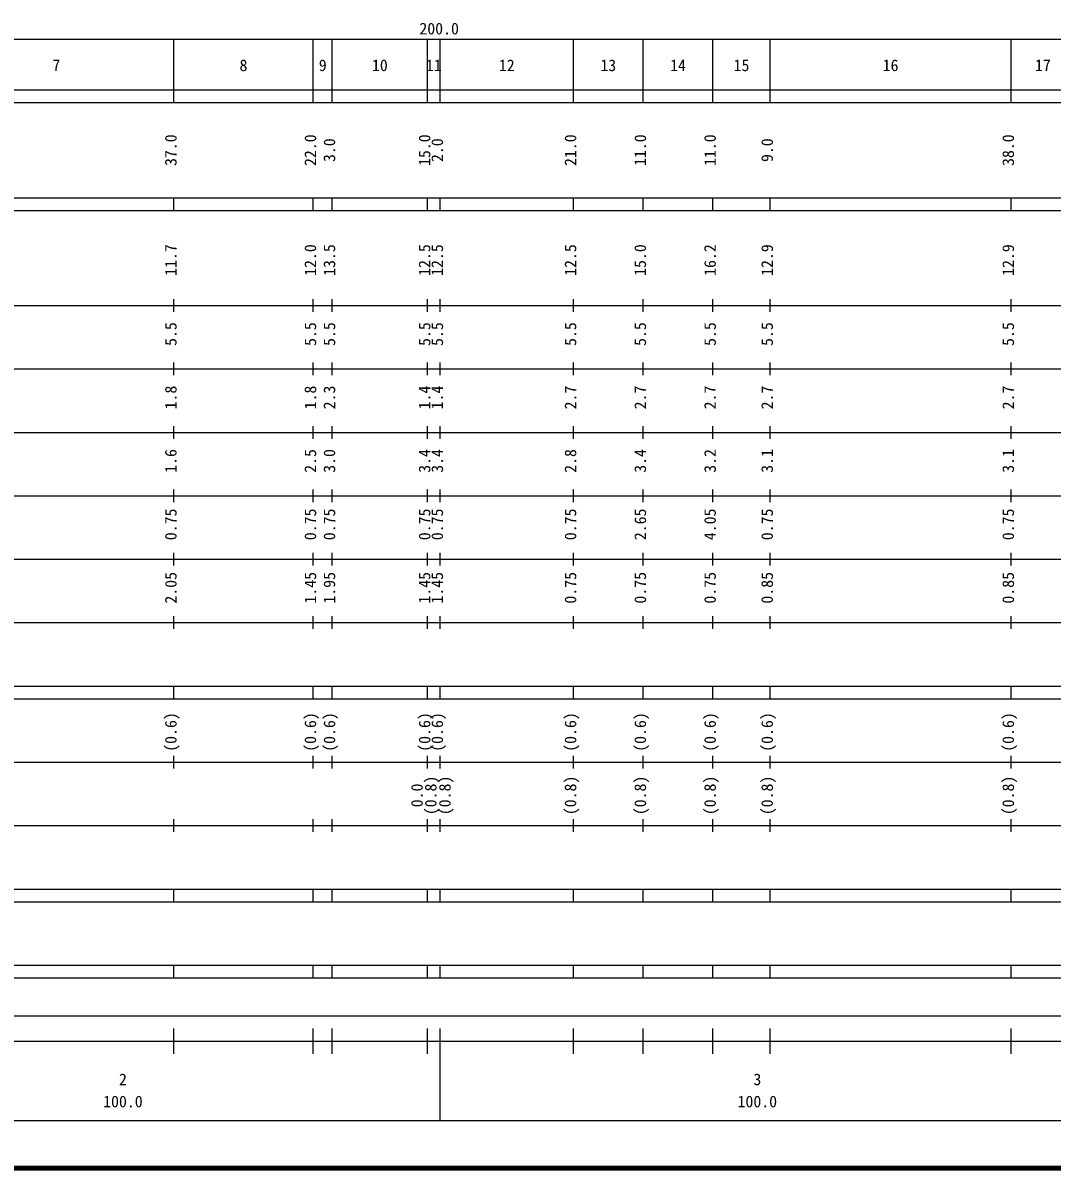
# Model space of a CAD drawing. Units: millimetres on the paper. Extents: x 40 to 680, y 20 to 380.
# Drawn here: x 202.2 to 364.5, y 20 to 200.6 of the extents above; entities that cross this region are included whole.
import ezdxf
from ezdxf.enums import TextEntityAlignment as Align

# ---------------------------------------------------------------- set-up
doc = ezdxf.new("R2010")
doc.units = ezdxf.units.MM
doc.layers.add('M-TTL', color=2, linetype='Continuous', lineweight=140)
doc.layers.add('M-TTL-BAND', color=7, linetype='Continuous', lineweight=25)
doc.styles.add('ＭＳ ゴシック', font='')
doc.styles.get('ＭＳ ゴシック').set_extended_font_data('MS Gothic')

msp = doc.modelspace()

# ---------------------------------------------------------------- linework, layer by layer
at = {"layer": 'M-TTL'}
msp.add_line((40, 20), (680, 20), dxfattribs=at)
at = {"layer": 'M-TTL-BAND'}
for p, q in [((68, 198), (579, 198)), ((226, 188), (226, 198)), ((248, 188), (248, 198)), ((251, 188), (251, 198)), ((266, 188), (266, 198)), ((268, 188), (268, 198)), ((289, 188), (289, 198)), ((300, 188), (300, 198)), ((311, 188), (311, 198)), ((320, 188), (320, 198)), ((358, 188), (358, 198)), ((40, 190), (579, 190)), ((40, 188), (579, 188)), ((40, 173), (579, 173)), ((226, 171), (226, 173)), ((248, 171), (248, 173)), ((251, 171), (251, 173)), ((266, 171), (266, 173)), ((268, 171), (268, 173)), ((289, 171), (289, 173)), ((300, 171), (300, 173)), ((311, 171), (311, 173)), ((320, 171), (320, 173)), ((358, 171), (358, 173)), ((40, 171), (579, 171)), ((40, 156), (579, 156)), ((226, 155), (226, 157)), ((248, 155), (248, 157)), ((251, 155), (251, 157)), ((266, 155), (266, 157)), ((268, 155), (268, 157)), ((289, 155), (289, 157)), ((300, 155), (300, 157)), ((311, 155), (311, 157)), ((320, 155), (320, 157)), ((358, 155), (358, 157)), ((226, 145), (226, 147)), ((248, 145), (248, 147)), ((251, 145), (251, 147)), ((266, 145), (266, 147)), ((268, 145), (268, 147)), ((289, 145), (289, 147)), ((300, 145), (300, 147)), ((311, 145), (311, 147)), ((320, 145), (320, 147)), ((358, 145), (358, 147)), ((46, 146), (579, 146)), ((52, 136), (579, 136)), ((226, 135), (226, 137)), ((248, 135), (248, 137)), ((251, 135), (251, 137)), ((266, 135), (266, 137)), ((268, 135), (268, 137)), ((289, 135), (289, 137)), ((300, 135), (300, 137)), ((311, 135), (311, 137)), ((320, 135), (320, 137)), ((358, 135), (358, 137)), ((226, 125), (226, 127)), ((248, 125), (248, 127)), ((251, 125), (251, 127)), ((266, 125), (266, 127)), ((268, 125), (268, 127)), ((289, 125), (289, 127)), ((300, 125), (300, 127)), ((311, 125), (311, 127)), ((320, 125), (320, 127)), ((358, 125), (358, 127)), ((46, 126), (579, 126)), ((52, 116), (579, 116)), ((226, 115), (226, 117)), ((248, 115), (248, 117)), ((251, 115), (251, 117)), ((266, 115), (266, 117)), ((268, 115), (268, 117)), ((289, 115), (289, 117)), ((300, 115), (300, 117)), ((311, 115), (311, 117)), ((320, 115), (320, 117)), ((358, 115), (358, 117)), ((226, 105), (226, 107)), ((248, 105), (248, 107)), ((251, 105), (251, 107)), ((266, 105), (266, 107)), ((268, 105), (268, 107)), ((289, 105), (289, 107)), ((300, 105), (300, 107)), ((311, 105), (311, 107)), ((320, 105), (320, 107)), ((358, 105), (358, 107)), ((46, 106), (579, 106)), ((40, 96), (579, 96)), ((226, 94), (226, 96)), ((248, 94), (248, 96)), ((251, 94), (251, 96)), ((266, 94), (266, 96)), ((268, 94), (268, 96)), ((289, 94), (289, 96)), ((300, 94), (300, 96)), ((311, 94), (311, 96)), ((320, 94), (320, 96)), ((358, 94), (358, 96)), ((40, 94), (579, 94)), ((226, 83), (226, 85)), ((248, 83), (248, 85)), ((251, 83), (251, 85)), ((266, 83), (266, 85)), ((268, 83), (268, 85)), ((289, 83), (289, 85)), ((300, 83), (300, 85)), ((311, 83), (311, 85)), ((320, 83), (320, 85)), ((358, 83), (358, 85)), ((49, 84), (579, 84)), ((226, 73), (226, 75)), ((248, 73), (248, 75)), ((251, 73), (251, 75)), ((266, 73), (266, 75)), ((268, 73), (268, 75)), ((289, 73), (289, 75)), ((300, 73), (300, 75)), ((311, 73), (311, 75)), ((320, 73), (320, 75)), ((358, 73), (358, 75)), ((40, 74), (579, 74)), ((40, 64), (579, 64)), ((226, 62), (226, 64)), ((248, 62), (248, 64)), ((251, 62), (251, 64)), ((266, 62), (266, 64)), ((268, 62), (268, 64)), ((289, 62), (289, 64)), ((300, 62), (300, 64)), ((311, 62), (311, 64)), ((320, 62), (320, 64)), ((358, 62), (358, 64)), ((40, 62), (579, 62)), ((40, 52), (579, 52)), ((226, 50), (226, 52)), ((248, 50), (248, 52)), ((251, 50), (251, 52)), ((266, 50), (266, 52)), ((268, 50), (268, 52)), ((289, 50), (289, 52)), ((300, 50), (300, 52)), ((311, 50), (311, 52)), ((320, 50), (320, 52)), ((358, 50), (358, 52)), ((40, 50), (579, 50)), ((71, 44), (382.249, 44)), ((226, 38), (226, 42)), ((248, 38), (248, 42)), ((251, 38), (251, 42)), ((266, 38), (266, 42)), ((268, 27.5), (268, 42)), ((289, 38), (289, 42)), ((300, 38), (300, 42)), ((311, 38), (311, 42)), ((320, 38), (320, 42)), ((358, 38), (358, 42)), ((40, 40), (579, 40)), ((68, 27.5), (579, 27.5))]:
    msp.add_line(p, q, dxfattribs=at)

# ---------------------------------------------------------------- texts
at = {"layer": 'M-TTL-BAND', "style": 'ＭＳ ゴシック'}
for s, p in [('200.0', (264.719, 198.195)), ('7', (206.875, 192.405)), ('8', (236.375, 192.405)), ('9', (248.875, 192.405)), ('10', (257.25, 192.405)), ('11', (265.75, 192.405)), ('12', (277.25, 192.405)), ('13', (293.25, 192.405)), ('14', (304.25, 192.405)), ('15', (314.25, 192.405)), ('16', (337.75, 192.405)), ('17', (361.75, 192.405)), ('2', (217.375, 32.523)), ('3', (317.375, 32.523)), ('100.0', (214.875, 29.033)), ('100.0', (314.875, 29.033))]:
    msp.add_text(s, height=1.833, dxfattribs=at).set_placement(p, align=Align.BOTTOM_LEFT)
for s, p in [('37.0', (227, 178)), ('22.0', (249, 178)), ('15.0', (267, 178)), ('21.0', (290, 178)), ('11.0', (301, 178)), ('11.0', (312, 178)), ('38.0', (359, 178)), ('3.0', (252, 178.625)), ('2.0', (269, 178.625)), ('9.0', (321, 178.625)), ('11.7', (227, 160.674)), ('12.0', (249, 160.674)), ('13.5', (252, 160.674)), ('12.5', (267, 160.674)), ('12.5', (269, 160.674)), ('12.5', (290, 160.674)), ('15.0', (301, 160.674)), ('16.2', (312, 160.674)), ('12.9', (321, 160.674)), ('12.9', (359, 160.674)), ('5.5', (227, 149.625)), ('5.5', (249, 149.625)), ('5.5', (252, 149.625)), ('5.5', (267, 149.625)), ('5.5', (269, 149.625)), ('5.5', (290, 149.625)), ('5.5', (301, 149.625)), ('5.5', (312, 149.625)), ('5.5', (321, 149.625)), ('5.5', (359, 149.625)), ('1.8', (227, 139.625)), ('1.8', (249, 139.625)), ('2.3', (252, 139.625)), ('1.4', (267, 139.625)), ('1.4', (269, 139.625)), ('2.7', (290, 139.625)), ('2.7', (301, 139.625)), ('2.7', (312, 139.625)), ('2.7', (321, 139.625)), ('2.7', (359, 139.625)), ('1.6', (227, 129.625)), ('2.5', (249, 129.625)), ('3.0', (252, 129.625)), ('3.4', (267, 129.625)), ('3.4', (269, 129.625)), ('2.8', (290, 129.625)), ('3.4', (301, 129.625)), ('3.2', (312, 129.625)), ('3.1', (321, 129.625)), ('3.1', (359, 129.625)), ('0.75', (227, 119)), ('0.75', (249, 119)), ('0.75', (252, 119)), ('0.75', (267, 119)), ('0.75', (269, 119)), ('0.75', (290, 119)), ('2.65', (301, 119)), ('4.05', (312, 119)), ('0.75', (321, 119)), ('0.75', (359, 119)), ('2.05', (227, 109)), ('1.45', (249, 109)), ('1.95', (252, 109)), ('1.45', (267, 109)), ('1.45', (269, 109)), ('0.75', (290, 109)), ('0.75', (301, 109)), ('0.75', (312, 109)), ('0.85', (321, 109)), ('0.85', (359, 109)), ('(0.6)', (227, 85.639)), ('(0.6)', (249, 85.639)), ('(0.6)', (252, 85.639)), ('(0.6)', (267, 85.639)), ('(0.6)', (269, 85.639)), ('(0.6)', (290, 85.639)), ('(0.6)', (301, 85.639)), ('(0.6)', (312, 85.639)), ('(0.6)', (321, 85.639)), ('(0.6)', (359, 85.639)), ('(0.8)', (267.97, 75.639)), ('(0.8)', (270.2, 75.639)), ('(0.8)', (290, 75.639)), ('(0.8)', (301, 75.639)), ('(0.8)', (312, 75.639)), ('(0.8)', (321, 75.639)), ('(0.8)', (359, 75.639)), ('0.0', (265.8, 76.889))]:
    msp.add_text(s, height=1.833, rotation=90, dxfattribs=at).set_placement(p, align=Align.BOTTOM_LEFT)

doc.saveas('drawing.dxf')
